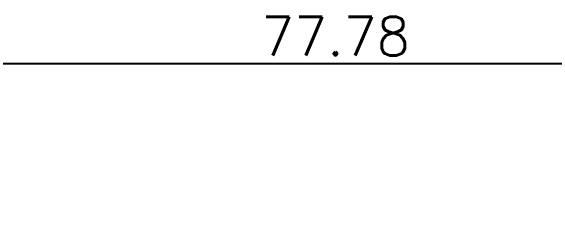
# Model space of a CAD drawing. Header units: millimetres. Extents: x 0 to 38884, y -3675 to 8056.
# Drawn here: x 13892.11 to 13934.43, y 4938.63 to 4955.21 of the extents above; entities that cross this region are included whole.
import ezdxf

# ---------------------------------------------------------------- set-up
doc = ezdxf.new("R2010")
doc.units = ezdxf.units.MM
doc.header["$LTSCALE"] = 2.4
doc.header["$PDMODE"] = 99
doc.header["$PDSIZE"] = 1
doc.layers.add('08_DIM', color=3, linetype='Continuous', lineweight=13)
doc.styles.add('KSS_TXT', font='txt.shx', dxfattribs={"bigfont": 'extfont2.shx'})
doc.dimstyles.new('KSS_DIM', dxfattribs={"dimscale": 2, "dimtxt": 3, "dimasz": 2.5, "dimexe": 1.25, "dimexo": 0.625, "dimtad": 1, "dimdsep": 46, "dimtxsty": 'KSS_TXT', "dimblk": 'OPEN30', "dimcen": 0, "dimazin": 2, "dimtfac": 0.75, "dimtmove": 0, "dimatfit": 3, "dimldrblk": 'OPEN30', "dimfxl": 1.25, "dimtolj": 1, "dimarcsym": 0})

# ---------------------------------------------------------------- blocks, each defined once
blk = doc.blocks.new('_Open30')
at = {"color": 0, "linetype": 'ByBlock', "lineweight": -2}
for p, q in [((-1, 0.268), (0, 0)), ((0, 0), (-1, -0.268)), ((0, 0), (-1, 0))]:
    blk.add_line(p, q, dxfattribs=at)
blk = doc.blocks.new('*D536')
at = {"layer": '08_DIM', "color": 0, "lineweight": -2, "transparency": 16777216}
for p, q in [((13878.5, 4915.418), (13878.5, 4952.366)), ((13956.282, 4915.418), (13956.282, 4952.366)), ((13881, 4951.116), (13953.782, 4951.116))]:
    blk.add_line(p, q, dxfattribs=at)
at = {"layer": 'Defpoints', "color": 0, "transparency": 16777216}
for p in [(13956.282, 4951.116), (13878.5, 4914.793), (13956.282, 4914.793)]:
    blk.add_point(p, dxfattribs=at)
at = {"layer": '08_DIM', "color": 0, "lineweight": -2, "transparency": 16777216, "xscale": 2.5, "yscale": 2.5, "zscale": 2.5, "rotation": 180}
blk.add_blockref('_Open30', (13878.5, 4951.116), dxfattribs=at)
at = {"layer": '08_DIM', "color": 0, "lineweight": -2, "transparency": 16777216, "xscale": 2.5, "yscale": 2.5, "zscale": 2.5}
blk.add_blockref('_Open30', (13956.282, 4951.116), dxfattribs=at)
at = {"layer": '08_DIM', "color": 0, "transparency": 16777216, "insert": (13917.391, 4953.241), "char_height": 3, "attachment_point": 5, "style": 'KSS_TXT'}
blk.add_mtext('\\A1;77.78', dxfattribs=at)

msp = doc.modelspace()

# ---------------------------------------------------------------- dimensions: what is measured, and where the dimension line sits
at = {"layer": '08_DIM'}
dim = msp.add_linear_dim(base=(13956.2816, 4951.1155), p1=(13878.4999, 4914.793), p2=(13956.2816, 4914.793), dimstyle='KSS_DIM', override={"dimscale": 1}, dxfattribs=at)
dim.commit()
dim.dimension.update_dxf_attribs({"geometry": '*D536', "text_midpoint": (13917.3908, 4953.2405)})

doc.saveas('drawing.dxf')
